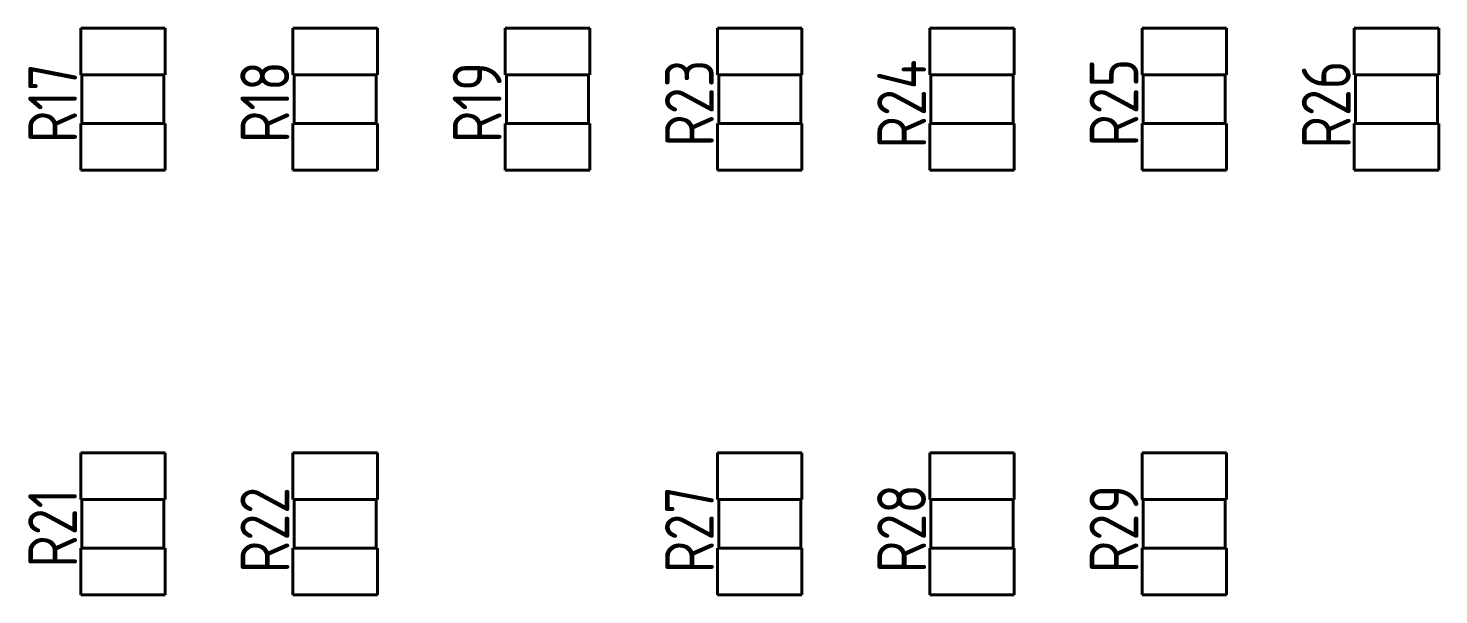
# Model space of a CAD drawing. Extents: x 193 to 1101, y 70 to 664.
# Drawn here: x 330.11 to 369.99, y 487.45 to 503.46 of the extents above; entities that cross this region are included whole.
import ezdxf

# ---------------------------------------------------------------- set-up
doc = ezdxf.new("R2010")
doc.units = 0
doc.header["$MEASUREMENT"] = 0
doc.layers.get('0').update_dxf_attribs({"linetype": 'CONTINUOUS'})
doc.layers.add('Основная', color=7, linetype='CONTINUOUS', lineweight=40)
doc.styles.add('GOST type A0', font='', dxfattribs={"oblique": 15, "height": 3.5})
doc.styles.get('GOST type A0').set_extended_font_data('GOST type A')

msp = doc.modelspace()

# ---------------------------------------------------------------- linework, layer by layer
at = {"layer": 'Основная'}
for p, q in [((333.986, 503.462), (331.598, 503.462)), ((331.598, 503.462), (331.598, 502.142)), ((331.598, 502.142), (331.598, 503.462)), ((333.986, 503.462), (331.598, 503.462)), ((333.986, 503.462), (331.598, 503.462)), ((331.598, 503.462), (331.598, 502.142)), ((331.598, 502.142), (331.598, 503.462)), ((333.986, 503.462), (331.598, 503.462)), ((333.986, 502.142), (333.986, 503.462)), ((333.986, 502.142), (333.986, 503.462)), ((333.986, 502.142), (333.986, 503.462)), ((333.986, 502.142), (333.986, 503.462)), ((339.986, 503.462), (337.598, 503.462)), ((337.598, 503.462), (337.598, 502.142)), ((337.598, 502.142), (337.598, 503.462)), ((339.986, 503.462), (337.598, 503.462)), ((339.986, 503.462), (337.598, 503.462)), ((337.598, 503.462), (337.598, 502.142)), ((337.598, 502.142), (337.598, 503.462)), ((339.986, 503.462), (337.598, 503.462)), ((339.986, 502.142), (339.986, 503.462)), ((339.986, 502.142), (339.986, 503.462)), ((339.986, 502.142), (339.986, 503.462)), ((339.986, 502.142), (339.986, 503.462)), ((345.986, 503.462), (343.598, 503.462)), ((343.598, 503.462), (343.598, 502.142)), ((343.598, 502.142), (343.598, 503.462)), ((345.986, 503.462), (343.598, 503.462)), ((345.986, 503.462), (343.598, 503.462)), ((343.598, 503.462), (343.598, 502.142)), ((343.598, 502.142), (343.598, 503.462)), ((345.986, 503.462), (343.598, 503.462)), ((345.986, 502.142), (345.986, 503.462)), ((345.986, 502.142), (345.986, 503.462)), ((345.986, 502.142), (345.986, 503.462)), ((345.986, 502.142), (345.986, 503.462)), ((351.986, 503.462), (349.598, 503.462)), ((349.598, 503.462), (349.598, 502.142)), ((349.598, 502.142), (349.598, 503.462)), ((351.986, 503.462), (349.598, 503.462)), ((351.986, 503.462), (349.598, 503.462)), ((349.598, 503.462), (349.598, 502.142)), ((349.598, 502.142), (349.598, 503.462)), ((351.986, 503.462), (349.598, 503.462)), ((351.986, 502.142), (351.986, 503.462)), ((351.986, 502.142), (351.986, 503.462)), ((351.986, 502.142), (351.986, 503.462)), ((351.986, 502.142), (351.986, 503.462)), ((357.986, 503.462), (355.598, 503.462)), ((355.598, 503.462), (355.598, 502.142)), ((355.598, 502.142), (355.598, 503.462)), ((357.986, 503.462), (355.598, 503.462)), ((357.986, 503.462), (355.598, 503.462)), ((355.598, 503.462), (355.598, 502.142)), ((355.598, 502.142), (355.598, 503.462)), ((357.986, 503.462), (355.598, 503.462)), ((357.986, 502.142), (357.986, 503.462)), ((357.986, 502.142), (357.986, 503.462)), ((357.986, 502.142), (357.986, 503.462)), ((357.986, 502.142), (357.986, 503.462)), ((363.986, 503.462), (361.598, 503.462)), ((361.598, 503.462), (361.598, 502.142)), ((361.598, 502.142), (361.598, 503.462)), ((363.986, 503.462), (361.598, 503.462)), ((363.986, 503.462), (361.598, 503.462)), ((361.598, 503.462), (361.598, 502.142)), ((361.598, 502.142), (361.598, 503.462)), ((363.986, 503.462), (361.598, 503.462)), ((363.986, 502.142), (363.986, 503.462)), ((363.986, 502.142), (363.986, 503.462)), ((363.986, 502.142), (363.986, 503.462)), ((363.986, 502.142), (363.986, 503.462)), ((369.986, 503.462), (367.598, 503.462)), ((367.598, 503.462), (367.598, 502.142)), ((367.598, 502.142), (367.598, 503.462)), ((369.986, 503.462), (367.598, 503.462)), ((369.986, 503.462), (367.598, 503.462)), ((367.598, 503.462), (367.598, 502.142)), ((367.598, 502.142), (367.598, 503.462)), ((369.986, 503.462), (367.598, 503.462)), ((369.986, 502.142), (369.986, 503.462)), ((369.986, 502.142), (369.986, 503.462)), ((369.986, 502.142), (369.986, 503.462)), ((369.986, 502.142), (369.986, 503.462)), ((331.598, 502.142), (331.632, 502.142)), ((333.986, 502.142), (331.598, 502.142)), ((331.598, 502.142), (331.632, 502.142)), ((333.986, 502.142), (331.598, 502.142)), ((331.632, 502.142), (331.632, 500.77)), ((331.632, 500.77), (331.632, 502.142)), ((331.632, 502.142), (331.632, 500.77)), ((331.632, 500.77), (331.632, 502.142)), ((333.952, 500.77), (333.952, 502.142)), ((333.952, 502.142), (333.986, 502.142)), ((333.952, 500.77), (333.952, 502.142)), ((333.952, 500.77), (333.952, 502.142)), ((333.952, 502.142), (333.986, 502.142)), ((333.952, 500.77), (333.952, 502.142)), ((337.598, 502.142), (337.632, 502.142)), ((339.986, 502.142), (337.598, 502.142)), ((337.598, 502.142), (337.632, 502.142)), ((339.986, 502.142), (337.598, 502.142)), ((337.632, 502.142), (337.632, 500.77)), ((337.632, 500.77), (337.632, 502.142)), ((337.632, 502.142), (337.632, 500.77)), ((337.632, 500.77), (337.632, 502.142)), ((339.952, 500.77), (339.952, 502.142)), ((339.952, 502.142), (339.986, 502.142)), ((339.952, 500.77), (339.952, 502.142)), ((339.952, 500.77), (339.952, 502.142)), ((339.952, 502.142), (339.986, 502.142)), ((339.952, 500.77), (339.952, 502.142)), ((343.598, 502.142), (343.632, 502.142)), ((345.986, 502.142), (343.598, 502.142)), ((343.598, 502.142), (343.632, 502.142)), ((345.986, 502.142), (343.598, 502.142)), ((343.632, 502.142), (343.632, 500.77)), ((343.632, 500.77), (343.632, 502.142)), ((343.632, 502.142), (343.632, 500.77)), ((343.632, 500.77), (343.632, 502.142)), ((345.952, 500.77), (345.952, 502.142)), ((345.952, 502.142), (345.986, 502.142)), ((345.952, 500.77), (345.952, 502.142)), ((345.952, 500.77), (345.952, 502.142)), ((345.952, 502.142), (345.986, 502.142)), ((345.952, 500.77), (345.952, 502.142)), ((349.598, 502.142), (349.632, 502.142)), ((351.986, 502.142), (349.598, 502.142)), ((349.598, 502.142), (349.632, 502.142)), ((351.986, 502.142), (349.598, 502.142)), ((349.632, 502.142), (349.632, 500.77)), ((349.632, 500.77), (349.632, 502.142)), ((349.632, 502.142), (349.632, 500.77)), ((349.632, 500.77), (349.632, 502.142)), ((351.952, 500.77), (351.952, 502.142)), ((351.952, 502.142), (351.986, 502.142)), ((351.952, 500.77), (351.952, 502.142)), ((351.952, 500.77), (351.952, 502.142)), ((351.952, 502.142), (351.986, 502.142)), ((351.952, 500.77), (351.952, 502.142)), ((355.598, 502.142), (355.632, 502.142)), ((357.986, 502.142), (355.598, 502.142)), ((355.598, 502.142), (355.632, 502.142)), ((357.986, 502.142), (355.598, 502.142)), ((355.632, 502.142), (355.632, 500.77)), ((355.632, 500.77), (355.632, 502.142)), ((355.632, 502.142), (355.632, 500.77)), ((355.632, 500.77), (355.632, 502.142)), ((357.952, 500.77), (357.952, 502.142)), ((357.952, 502.142), (357.986, 502.142)), ((357.952, 500.77), (357.952, 502.142)), ((357.952, 500.77), (357.952, 502.142)), ((357.952, 502.142), (357.986, 502.142)), ((357.952, 500.77), (357.952, 502.142)), ((361.598, 502.142), (361.632, 502.142)), ((363.986, 502.142), (361.598, 502.142)), ((361.598, 502.142), (361.632, 502.142)), ((363.986, 502.142), (361.598, 502.142)), ((361.632, 502.142), (361.632, 500.77)), ((361.632, 500.77), (361.632, 502.142)), ((361.632, 502.142), (361.632, 500.77)), ((361.632, 500.77), (361.632, 502.142)), ((363.952, 500.77), (363.952, 502.142)), ((363.952, 502.142), (363.986, 502.142)), ((363.952, 500.77), (363.952, 502.142)), ((363.952, 500.77), (363.952, 502.142)), ((363.952, 502.142), (363.986, 502.142)), ((363.952, 500.77), (363.952, 502.142)), ((367.598, 502.142), (367.632, 502.142)), ((369.986, 502.142), (367.598, 502.142)), ((367.598, 502.142), (367.632, 502.142)), ((369.986, 502.142), (367.598, 502.142)), ((367.632, 502.142), (367.632, 500.77)), ((367.632, 500.77), (367.632, 502.142)), ((367.632, 502.142), (367.632, 500.77)), ((367.632, 500.77), (367.632, 502.142)), ((369.952, 500.77), (369.952, 502.142)), ((369.952, 502.142), (369.986, 502.142)), ((369.952, 500.77), (369.952, 502.142)), ((369.952, 500.77), (369.952, 502.142)), ((369.952, 502.142), (369.986, 502.142)), ((369.952, 500.77), (369.952, 502.142)), ((331.632, 500.77), (331.598, 500.77)), ((331.598, 500.77), (331.598, 499.45)), ((331.598, 499.45), (331.598, 500.77)), ((333.986, 500.77), (331.598, 500.77)), ((331.632, 500.77), (331.598, 500.77)), ((331.598, 500.77), (331.598, 499.45)), ((331.598, 499.45), (331.598, 500.77)), ((333.986, 500.77), (331.598, 500.77)), ((333.986, 500.77), (333.952, 500.77)), ((333.986, 500.77), (333.952, 500.77)), ((333.986, 499.45), (333.986, 500.77)), ((333.986, 499.45), (333.986, 500.77)), ((333.986, 499.45), (333.986, 500.77)), ((333.986, 499.45), (333.986, 500.77)), ((337.632, 500.77), (337.598, 500.77)), ((337.598, 500.77), (337.598, 499.45)), ((337.598, 499.45), (337.598, 500.77)), ((339.986, 500.77), (337.598, 500.77)), ((337.632, 500.77), (337.598, 500.77)), ((337.598, 500.77), (337.598, 499.45)), ((337.598, 499.45), (337.598, 500.77)), ((339.986, 500.77), (337.598, 500.77)), ((339.986, 500.77), (339.952, 500.77)), ((339.986, 500.77), (339.952, 500.77)), ((339.986, 499.45), (339.986, 500.77)), ((339.986, 499.45), (339.986, 500.77)), ((339.986, 499.45), (339.986, 500.77)), ((339.986, 499.45), (339.986, 500.77)), ((343.632, 500.77), (343.598, 500.77)), ((343.598, 500.77), (343.598, 499.45)), ((343.598, 499.45), (343.598, 500.77)), ((345.986, 500.77), (343.598, 500.77)), ((343.632, 500.77), (343.598, 500.77)), ((343.598, 500.77), (343.598, 499.45)), ((343.598, 499.45), (343.598, 500.77)), ((345.986, 500.77), (343.598, 500.77)), ((345.986, 500.77), (345.952, 500.77)), ((345.986, 500.77), (345.952, 500.77)), ((345.986, 499.45), (345.986, 500.77)), ((345.986, 499.45), (345.986, 500.77)), ((345.986, 499.45), (345.986, 500.77)), ((345.986, 499.45), (345.986, 500.77)), ((349.632, 500.77), (349.598, 500.77)), ((349.598, 500.77), (349.598, 499.45)), ((349.598, 499.45), (349.598, 500.77)), ((351.986, 500.77), (349.598, 500.77)), ((349.632, 500.77), (349.598, 500.77)), ((349.598, 500.77), (349.598, 499.45)), ((349.598, 499.45), (349.598, 500.77)), ((351.986, 500.77), (349.598, 500.77)), ((351.986, 500.77), (351.952, 500.77)), ((351.986, 500.77), (351.952, 500.77)), ((351.986, 499.45), (351.986, 500.77)), ((351.986, 499.45), (351.986, 500.77)), ((351.986, 499.45), (351.986, 500.77)), ((351.986, 499.45), (351.986, 500.77)), ((355.632, 500.77), (355.598, 500.77)), ((355.598, 500.77), (355.598, 499.45)), ((355.598, 499.45), (355.598, 500.77)), ((357.986, 500.77), (355.598, 500.77)), ((355.632, 500.77), (355.598, 500.77)), ((355.598, 500.77), (355.598, 499.45)), ((355.598, 499.45), (355.598, 500.77)), ((357.986, 500.77), (355.598, 500.77)), ((357.986, 500.77), (357.952, 500.77)), ((357.986, 500.77), (357.952, 500.77)), ((357.986, 499.45), (357.986, 500.77)), ((357.986, 499.45), (357.986, 500.77)), ((357.986, 499.45), (357.986, 500.77)), ((357.986, 499.45), (357.986, 500.77)), ((361.632, 500.77), (361.598, 500.77)), ((361.598, 500.77), (361.598, 499.45)), ((361.598, 499.45), (361.598, 500.77)), ((363.986, 500.77), (361.598, 500.77)), ((361.632, 500.77), (361.598, 500.77)), ((361.598, 500.77), (361.598, 499.45)), ((361.598, 499.45), (361.598, 500.77)), ((363.986, 500.77), (361.598, 500.77)), ((363.986, 500.77), (363.952, 500.77)), ((363.986, 500.77), (363.952, 500.77)), ((363.986, 499.45), (363.986, 500.77)), ((363.986, 499.45), (363.986, 500.77)), ((363.986, 499.45), (363.986, 500.77)), ((363.986, 499.45), (363.986, 500.77)), ((367.632, 500.77), (367.598, 500.77)), ((367.598, 500.77), (367.598, 499.45)), ((367.598, 499.45), (367.598, 500.77)), ((369.986, 500.77), (367.598, 500.77)), ((367.632, 500.77), (367.598, 500.77)), ((367.598, 500.77), (367.598, 499.45)), ((367.598, 499.45), (367.598, 500.77)), ((369.986, 500.77), (367.598, 500.77)), ((369.986, 500.77), (369.952, 500.77)), ((369.986, 500.77), (369.952, 500.77)), ((369.986, 499.45), (369.986, 500.77)), ((369.986, 499.45), (369.986, 500.77)), ((369.986, 499.45), (369.986, 500.77)), ((369.986, 499.45), (369.986, 500.77)), ((331.598, 499.45), (333.986, 499.45)), ((333.986, 499.45), (331.598, 499.45)), ((331.598, 499.45), (333.986, 499.45)), ((333.986, 499.45), (331.598, 499.45)), ((337.598, 499.45), (339.986, 499.45)), ((339.986, 499.45), (337.598, 499.45)), ((337.598, 499.45), (339.986, 499.45)), ((339.986, 499.45), (337.598, 499.45)), ((343.598, 499.45), (345.986, 499.45)), ((345.986, 499.45), (343.598, 499.45)), ((343.598, 499.45), (345.986, 499.45)), ((345.986, 499.45), (343.598, 499.45)), ((349.598, 499.45), (351.986, 499.45)), ((351.986, 499.45), (349.598, 499.45)), ((349.598, 499.45), (351.986, 499.45)), ((351.986, 499.45), (349.598, 499.45)), ((355.598, 499.45), (357.986, 499.45)), ((357.986, 499.45), (355.598, 499.45)), ((355.598, 499.45), (357.986, 499.45)), ((357.986, 499.45), (355.598, 499.45)), ((361.598, 499.45), (363.986, 499.45)), ((363.986, 499.45), (361.598, 499.45)), ((361.598, 499.45), (363.986, 499.45)), ((363.986, 499.45), (361.598, 499.45)), ((367.598, 499.45), (369.986, 499.45)), ((369.986, 499.45), (367.598, 499.45)), ((367.598, 499.45), (369.986, 499.45)), ((369.986, 499.45), (367.598, 499.45)), ((333.986, 491.462), (331.598, 491.462)), ((331.598, 491.462), (331.598, 490.142)), ((331.598, 490.142), (331.598, 491.462)), ((333.986, 491.462), (331.598, 491.462)), ((333.986, 491.462), (331.598, 491.462)), ((331.598, 491.462), (331.598, 490.142)), ((331.598, 490.142), (331.598, 491.462)), ((333.986, 491.462), (331.598, 491.462)), ((333.986, 490.142), (333.986, 491.462)), ((333.986, 490.142), (333.986, 491.462)), ((333.986, 490.142), (333.986, 491.462)), ((333.986, 490.142), (333.986, 491.462)), ((339.986, 491.462), (337.598, 491.462)), ((337.598, 491.462), (337.598, 490.142)), ((337.598, 490.142), (337.598, 491.462)), ((339.986, 491.462), (337.598, 491.462)), ((339.986, 491.462), (337.598, 491.462)), ((337.598, 491.462), (337.598, 490.142)), ((337.598, 490.142), (337.598, 491.462)), ((339.986, 491.462), (337.598, 491.462)), ((339.986, 490.142), (339.986, 491.462)), ((339.986, 490.142), (339.986, 491.462)), ((339.986, 490.142), (339.986, 491.462)), ((339.986, 490.142), (339.986, 491.462)), ((351.986, 491.462), (349.598, 491.462)), ((349.598, 491.462), (349.598, 490.142)), ((349.598, 490.142), (349.598, 491.462)), ((351.986, 491.462), (349.598, 491.462)), ((351.986, 491.462), (349.598, 491.462)), ((349.598, 491.462), (349.598, 490.142)), ((349.598, 490.142), (349.598, 491.462)), ((351.986, 491.462), (349.598, 491.462)), ((351.986, 490.142), (351.986, 491.462)), ((351.986, 490.142), (351.986, 491.462)), ((351.986, 490.142), (351.986, 491.462)), ((351.986, 490.142), (351.986, 491.462)), ((357.986, 491.462), (355.598, 491.462)), ((355.598, 491.462), (355.598, 490.142)), ((355.598, 490.142), (355.598, 491.462)), ((357.986, 491.462), (355.598, 491.462)), ((357.986, 491.462), (355.598, 491.462)), ((355.598, 491.462), (355.598, 490.142)), ((355.598, 490.142), (355.598, 491.462)), ((357.986, 491.462), (355.598, 491.462)), ((357.986, 490.142), (357.986, 491.462)), ((357.986, 490.142), (357.986, 491.462)), ((357.986, 490.142), (357.986, 491.462)), ((357.986, 490.142), (357.986, 491.462)), ((363.986, 491.462), (361.598, 491.462)), ((361.598, 491.462), (361.598, 490.142)), ((361.598, 490.142), (361.598, 491.462)), ((363.986, 491.462), (361.598, 491.462)), ((363.986, 491.462), (361.598, 491.462)), ((361.598, 491.462), (361.598, 490.142)), ((361.598, 490.142), (361.598, 491.462)), ((363.986, 491.462), (361.598, 491.462)), ((363.986, 490.142), (363.986, 491.462)), ((363.986, 490.142), (363.986, 491.462)), ((363.986, 490.142), (363.986, 491.462)), ((363.986, 490.142), (363.986, 491.462)), ((331.598, 490.142), (331.632, 490.142)), ((333.986, 490.142), (331.598, 490.142)), ((331.598, 490.142), (331.632, 490.142)), ((333.986, 490.142), (331.598, 490.142)), ((331.632, 490.142), (331.632, 488.77)), ((331.632, 488.77), (331.632, 490.142)), ((331.632, 490.142), (331.632, 488.77)), ((331.632, 488.77), (331.632, 490.142)), ((333.952, 488.77), (333.952, 490.142)), ((333.952, 490.142), (333.986, 490.142)), ((333.952, 488.77), (333.952, 490.142)), ((333.952, 488.77), (333.952, 490.142)), ((333.952, 490.142), (333.986, 490.142)), ((333.952, 488.77), (333.952, 490.142)), ((337.598, 490.142), (337.632, 490.142)), ((339.986, 490.142), (337.598, 490.142)), ((337.598, 490.142), (337.632, 490.142)), ((339.986, 490.142), (337.598, 490.142)), ((337.632, 490.142), (337.632, 488.77)), ((337.632, 488.77), (337.632, 490.142)), ((337.632, 490.142), (337.632, 488.77)), ((337.632, 488.77), (337.632, 490.142)), ((339.952, 488.77), (339.952, 490.142)), ((339.952, 490.142), (339.986, 490.142)), ((339.952, 488.77), (339.952, 490.142)), ((339.952, 488.77), (339.952, 490.142)), ((339.952, 490.142), (339.986, 490.142)), ((339.952, 488.77), (339.952, 490.142)), ((349.598, 490.142), (349.632, 490.142)), ((351.986, 490.142), (349.598, 490.142)), ((349.598, 490.142), (349.632, 490.142)), ((351.986, 490.142), (349.598, 490.142)), ((349.632, 490.142), (349.632, 488.77)), ((349.632, 488.77), (349.632, 490.142)), ((349.632, 490.142), (349.632, 488.77)), ((349.632, 488.77), (349.632, 490.142)), ((351.952, 488.77), (351.952, 490.142)), ((351.952, 490.142), (351.986, 490.142)), ((351.952, 488.77), (351.952, 490.142)), ((351.952, 488.77), (351.952, 490.142)), ((351.952, 490.142), (351.986, 490.142)), ((351.952, 488.77), (351.952, 490.142)), ((355.598, 490.142), (355.632, 490.142)), ((357.986, 490.142), (355.598, 490.142)), ((355.598, 490.142), (355.632, 490.142)), ((357.986, 490.142), (355.598, 490.142)), ((355.632, 490.142), (355.632, 488.77)), ((355.632, 488.77), (355.632, 490.142)), ((355.632, 490.142), (355.632, 488.77)), ((355.632, 488.77), (355.632, 490.142)), ((357.952, 488.77), (357.952, 490.142)), ((357.952, 490.142), (357.986, 490.142)), ((357.952, 488.77), (357.952, 490.142)), ((357.952, 488.77), (357.952, 490.142)), ((357.952, 490.142), (357.986, 490.142)), ((357.952, 488.77), (357.952, 490.142)), ((361.598, 490.142), (361.632, 490.142)), ((363.986, 490.142), (361.598, 490.142)), ((361.598, 490.142), (361.632, 490.142)), ((363.986, 490.142), (361.598, 490.142)), ((361.632, 490.142), (361.632, 488.77)), ((361.632, 488.77), (361.632, 490.142)), ((361.632, 490.142), (361.632, 488.77)), ((361.632, 488.77), (361.632, 490.142)), ((363.952, 488.77), (363.952, 490.142)), ((363.952, 490.142), (363.986, 490.142)), ((363.952, 488.77), (363.952, 490.142)), ((363.952, 488.77), (363.952, 490.142)), ((363.952, 490.142), (363.986, 490.142)), ((363.952, 488.77), (363.952, 490.142)), ((331.632, 488.77), (331.598, 488.77)), ((331.598, 488.77), (331.598, 487.45)), ((331.598, 487.45), (331.598, 488.77)), ((333.986, 488.77), (331.598, 488.77)), ((331.632, 488.77), (331.598, 488.77)), ((331.598, 488.77), (331.598, 487.45)), ((331.598, 487.45), (331.598, 488.77)), ((333.986, 488.77), (331.598, 488.77)), ((333.986, 488.77), (333.952, 488.77)), ((333.986, 488.77), (333.952, 488.77)), ((333.986, 487.45), (333.986, 488.77)), ((333.986, 487.45), (333.986, 488.77)), ((333.986, 487.45), (333.986, 488.77)), ((333.986, 487.45), (333.986, 488.77)), ((337.632, 488.77), (337.598, 488.77)), ((337.598, 488.77), (337.598, 487.45)), ((337.598, 487.45), (337.598, 488.77)), ((339.986, 488.77), (337.598, 488.77)), ((337.632, 488.77), (337.598, 488.77)), ((337.598, 488.77), (337.598, 487.45)), ((337.598, 487.45), (337.598, 488.77)), ((339.986, 488.77), (337.598, 488.77)), ((339.986, 488.77), (339.952, 488.77)), ((339.986, 488.77), (339.952, 488.77)), ((339.986, 487.45), (339.986, 488.77)), ((339.986, 487.45), (339.986, 488.77)), ((339.986, 487.45), (339.986, 488.77)), ((339.986, 487.45), (339.986, 488.77)), ((349.632, 488.77), (349.598, 488.77)), ((349.598, 488.77), (349.598, 487.45)), ((349.598, 487.45), (349.598, 488.77)), ((351.986, 488.77), (349.598, 488.77)), ((349.632, 488.77), (349.598, 488.77)), ((349.598, 488.77), (349.598, 487.45)), ((349.598, 487.45), (349.598, 488.77)), ((351.986, 488.77), (349.598, 488.77)), ((351.986, 488.77), (351.952, 488.77)), ((351.986, 488.77), (351.952, 488.77)), ((351.986, 487.45), (351.986, 488.77)), ((351.986, 487.45), (351.986, 488.77)), ((351.986, 487.45), (351.986, 488.77)), ((351.986, 487.45), (351.986, 488.77)), ((355.632, 488.77), (355.598, 488.77)), ((355.598, 488.77), (355.598, 487.45)), ((355.598, 487.45), (355.598, 488.77)), ((357.986, 488.77), (355.598, 488.77)), ((355.632, 488.77), (355.598, 488.77)), ((355.598, 488.77), (355.598, 487.45)), ((355.598, 487.45), (355.598, 488.77)), ((357.986, 488.77), (355.598, 488.77)), ((357.986, 488.77), (357.952, 488.77)), ((357.986, 488.77), (357.952, 488.77)), ((357.986, 487.45), (357.986, 488.77)), ((357.986, 487.45), (357.986, 488.77)), ((357.986, 487.45), (357.986, 488.77)), ((357.986, 487.45), (357.986, 488.77)), ((361.632, 488.77), (361.598, 488.77)), ((361.598, 488.77), (361.598, 487.45)), ((361.598, 487.45), (361.598, 488.77)), ((363.986, 488.77), (361.598, 488.77)), ((361.632, 488.77), (361.598, 488.77)), ((361.598, 488.77), (361.598, 487.45)), ((361.598, 487.45), (361.598, 488.77)), ((363.986, 488.77), (361.598, 488.77)), ((363.986, 488.77), (363.952, 488.77)), ((363.986, 488.77), (363.952, 488.77)), ((363.986, 487.45), (363.986, 488.77)), ((363.986, 487.45), (363.986, 488.77)), ((363.986, 487.45), (363.986, 488.77)), ((363.986, 487.45), (363.986, 488.77)), ((331.598, 487.45), (333.986, 487.45)), ((333.986, 487.45), (331.598, 487.45)), ((331.598, 487.45), (333.986, 487.45)), ((333.986, 487.45), (331.598, 487.45)), ((337.598, 487.45), (339.986, 487.45)), ((339.986, 487.45), (337.598, 487.45)), ((337.598, 487.45), (339.986, 487.45)), ((339.986, 487.45), (337.598, 487.45)), ((349.598, 487.45), (351.986, 487.45)), ((351.986, 487.45), (349.598, 487.45)), ((349.598, 487.45), (351.986, 487.45)), ((351.986, 487.45), (349.598, 487.45)), ((355.598, 487.45), (357.986, 487.45)), ((357.986, 487.45), (355.598, 487.45)), ((355.598, 487.45), (357.986, 487.45)), ((357.986, 487.45), (355.598, 487.45)), ((361.598, 487.45), (363.986, 487.45)), ((363.986, 487.45), (361.598, 487.45)), ((361.598, 487.45), (363.986, 487.45)), ((363.986, 487.45), (361.598, 487.45))]:
    msp.add_line(p, q, dxfattribs=at)

# ---------------------------------------------------------------- texts
at = {"style": 'GOST type A0'}
for s, p in [('R18', (337.494, 500.216)), ('R19', (343.494, 500.216)), ('R23', (349.494, 500.113)), ('R24', (355.494, 500.062)), ('R25', (361.494, 500.113)), ('R26', (367.494, 500.062)), ('R17', (331.494, 500.216)), ('R28', (355.494, 488.062)), ('R29', (361.494, 488.062)), ('R21', (331.494, 488.216)), ('R22', (337.494, 488.062)), ('R27', (349.494, 488.062))]:
    msp.add_text(s, height=1.3796, rotation=90, dxfattribs=at).set_placement(p)

doc.saveas('drawing.dxf')
